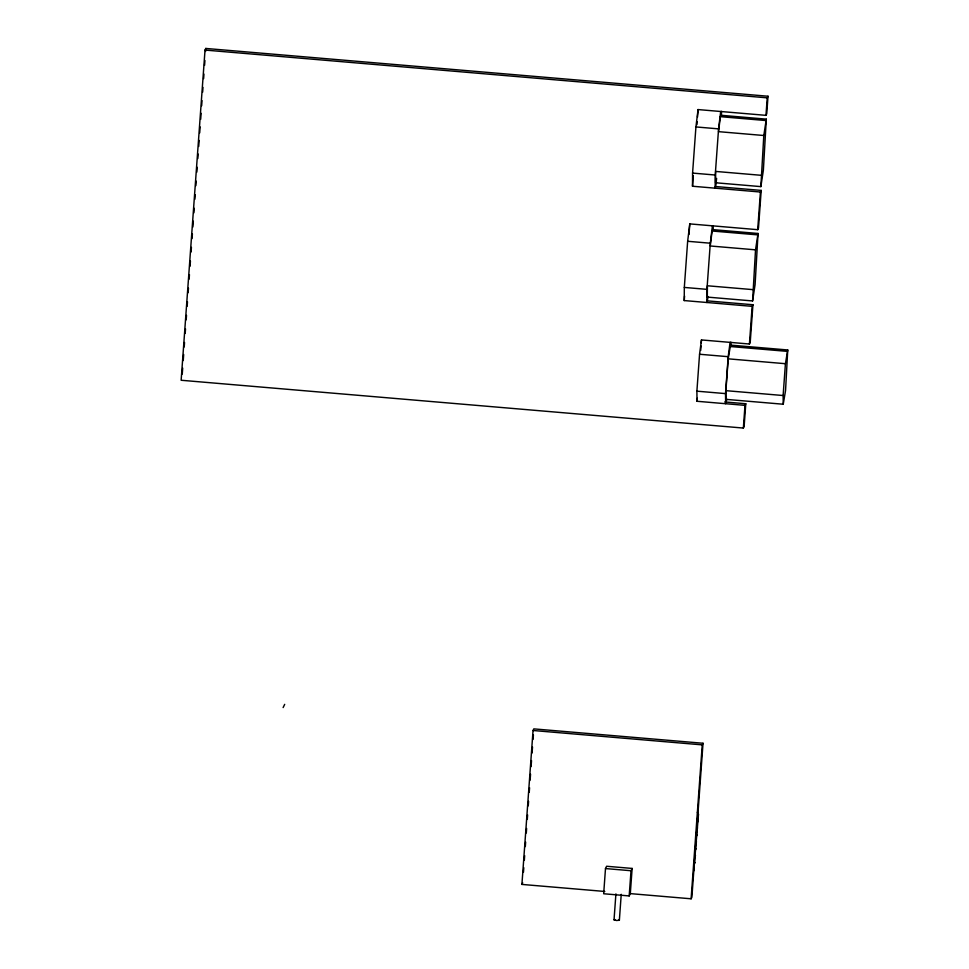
<?xml version="1.0" encoding="UTF-8"?>
<svg xmlns="http://www.w3.org/2000/svg" width="969" height="969" viewBox="0 0 969 969"><rect width="100%" height="100%" fill="white"/><g stroke="black" fill="none" stroke-linecap="round" stroke-linejoin="round"><path stroke-width="1.45" d="M707.164 300.85L752.937 304.738L752.15 306.349L684.235 300.572L684.32 287.43L687.651 241.281L689.783 223.9L757.697 229.677L758.485 228.066L761.198 190.408L715.437 186.52M761.198 190.408L760.423 192.019L692.508 186.242L692.581 173.088L695.924 126.939L698.055 109.57L765.97 115.347L766.745 113.736L768.017 96.234L205.803 48.45L205.028 50.061L181.142 380.26L743.356 428.056L744.131 426.445L745.779 403.746L724.788 401.953M712.433 225.825L710.301 243.207L706.958 289.356L706.885 302.498L708.194 296.55M713.172 230.077L713.196 225.692M720.706 111.496L718.574 128.865L715.231 175.014L715.158 188.168L716.466 182.22M721.445 115.735L721.469 111.35M752.659 289.61L707.394 285.77L707.322 297.095L752.586 300.947L755.529 249.832L758.037 233.468L712.772 229.629L712.106 231.01L710.265 245.981L755.529 249.832M758.037 233.468L755.093 284.595L752.586 300.947M760.931 175.28L715.655 171.428L715.594 182.766L760.859 186.617L763.802 135.503L766.309 119.139L721.045 115.287L720.367 116.668L718.538 131.651L763.802 135.503M766.309 119.139L763.366 170.253L760.859 186.617M182.257 374.131L182.693 368.099M183.238 360.553L183.674 354.533M184.219 346.987L184.546 342.469M185.2 333.421L185.527 328.891M186.181 319.855L186.508 315.325M187.162 306.277L187.489 301.759M188.143 292.711L188.47 288.181M189.125 279.145L189.452 274.615M190.057 266.245L190.433 261.049M191.087 252.001L191.426 247.337M192.056 238.616L192.395 233.904M192.892 226.976L193.315 221.162M193.921 212.792L194.248 208.274M194.902 199.226L195.229 194.708M195.883 185.66L196.21 181.13M196.864 172.082L197.216 167.262M197.846 158.516L198.173 153.998M198.718 146.452L199.154 140.42M199.699 132.886L200.135 126.854M200.68 119.32L201.116 113.288M201.661 105.742L202.036 100.643M202.642 92.176L202.993 87.404M203.623 78.61L203.95 74.08M204.58 65.347L204.931 60.514M205.585 51.466L205.803 48.45M604.789 891.456L521.916 884.418L533.047 730.493L533.834 728.882L703.022 743.259L691.89 897.185L691.115 898.796L630.31 893.624L629.184 895.925L603.675 893.757L605.492 868.563L606.618 866.262L632.127 868.43L630.31 893.624M523.466 872.233L523.793 867.715M524.338 860.169L524.665 855.639M525.319 846.591L525.646 842.061M526.3 833.001L526.627 828.483M527.281 819.423L527.608 814.893M528.262 805.845L528.589 801.315M529.244 792.267L529.571 787.736M530.116 780.19L530.552 774.158M531.097 766.612L531.533 760.568M532.078 753.022L532.514 746.99M533.059 739.444L533.398 734.914M621.238 894.326L619.361 920.259L616.478 920.502L614.031 919.811L615.909 893.878M629.184 895.925L631.013 870.731L632.127 868.43M684.235 300.572L684.562 296.066M689.02 234.437L689.783 223.912M692.508 186.242L693.271 175.716M696.965 124.613L697.183 121.597M697.51 117.092L698.055 109.57M745.779 403.746L744.991 405.357L697.026 401.275L696.893 391.173L699.557 354.254L701.471 339.937L749.425 344.019L750.212 342.408L752.937 304.738M697.026 401.275L697.244 398.283M700.708 350.415L701.035 345.921M701.253 342.929L701.471 339.937M726.823 399.24L725.66 403.698L725.515 393.608L728.191 356.689L730.093 342.372M725.902 390.664L728.203 358.833L730.517 345.109L787.736 349.966L785.556 390.495L783.243 404.23L726.023 399.361L725.902 390.664L783.122 395.522L783.243 404.23M691.115 898.796L702.246 744.87L703.022 743.259M743.356 428.056L744.991 405.357M749.425 344.019L752.15 306.349M757.697 229.677L760.423 192.019M765.97 115.347L767.23 97.845L768.017 96.234M783.122 395.522L785.423 363.702L787.736 349.966M716.261 181.385L716.624 178.393M698.104 814.251L697.389 812.24M283.118 707.576L284.692 704.354M521.916 884.418L522.703 882.807M697.789 815.68L698.504 814.202L693.792 870.84M697.292 822.572L698.007 821.094M696.784 829.464L697.51 827.998M696.287 836.368L697.002 834.89M695.79 843.26L696.505 841.782M695.294 850.152L696.008 848.687M694.797 857.056L695.512 855.579M694.301 863.948L695.015 862.471M695.403 849.135L695.257 847.027M694.398 862.919L694.264 860.811M697.074 821.882L697.256 819.447M696.081 835.666L696.251 833.231M614.031 919.811L614.976 919.557M205.028 50.061L767.23 97.845M720.367 116.668L765.643 120.519M695.924 126.939L718.574 128.865M692.581 173.088L715.231 175.014M712.106 231.01L757.37 234.849M687.651 241.281L710.301 243.207M684.32 287.43L706.958 289.356M729.839 346.49L787.058 351.347M699.557 354.254L728.191 356.689M728.203 358.833L785.423 363.702M696.893 391.173L725.515 393.608M533.047 730.493L702.246 744.87M605.492 868.563L631.013 870.731M618.743 919.872L619.361 920.259M730.892 342.214L730.953 346.539"/></g></svg>
